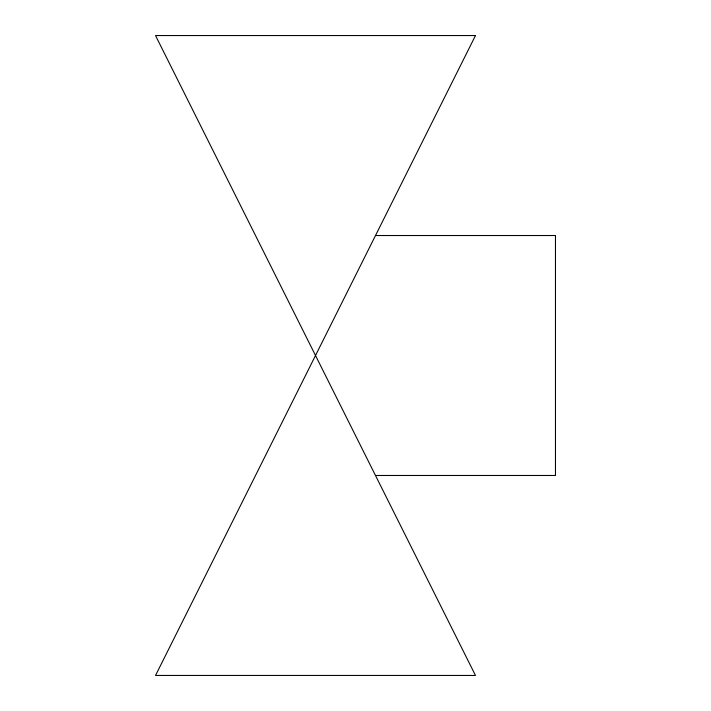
<?xml version="1.0" encoding="UTF-8"?>
<svg xmlns="http://www.w3.org/2000/svg" width="711" height="711" viewBox="0 0 711 711"><rect width="100%" height="100%" fill="white"/><g stroke="black" fill="none" stroke-linecap="round" stroke-linejoin="round"><path stroke-width="1.07" d="M375.497 235.519L555.469 235.519L555.469 475.481L375.497 475.481M475.481 35.55L155.531 675.45L475.481 675.45L155.531 35.55L475.481 35.55"/></g></svg>
